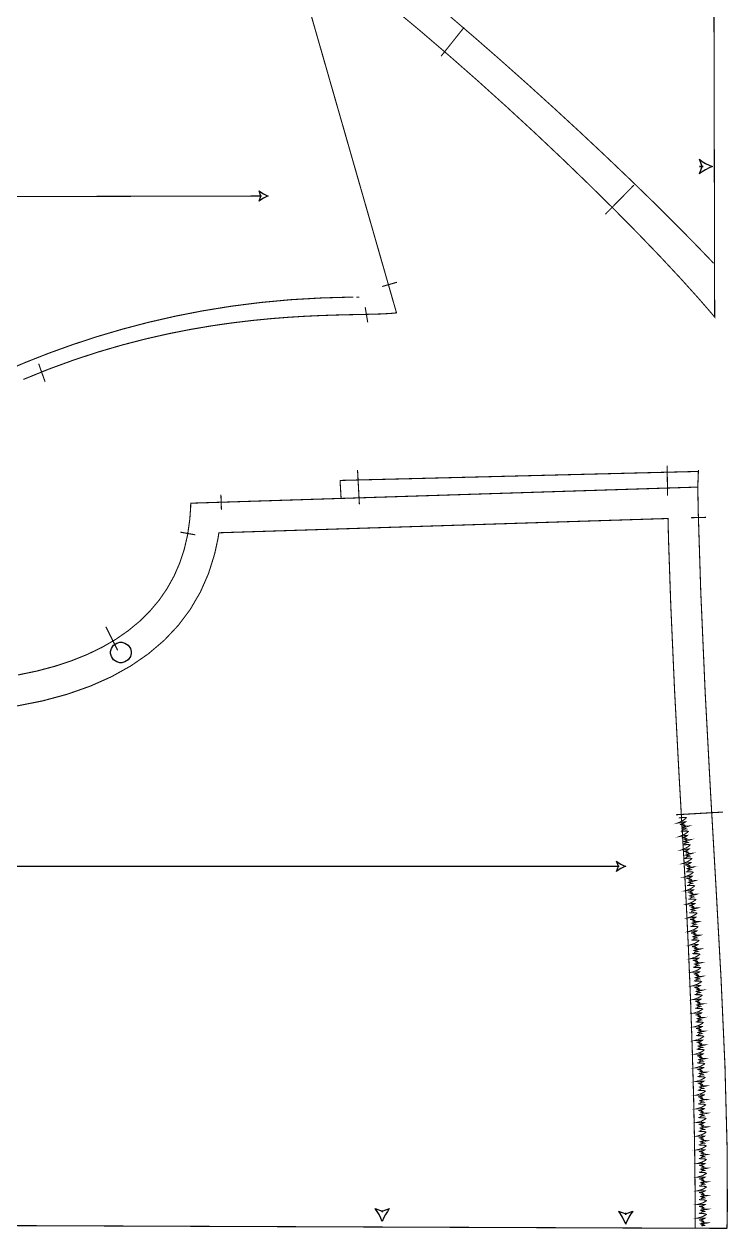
# Model space of a CAD drawing. Extents: x 0.2 to 32.9, y 0.2 to 46.5.
# Drawn here: x 23.68 to 32.78, y 1.19 to 16.76 of the extents above; entities that cross this region are included whole.
import ezdxf

# ---------------------------------------------------------------- set-up
doc = ezdxf.new("R2010")
doc.units = 0
doc.layers.get('0').update_dxf_attribs({"linetype": 'CONTINUOUS'})

msp = doc.modelspace()

# ---------------------------------------------------------------- linework, layer by layer
at = {"color": 250}
for points, const_width in [([(28.4113, 17.0007), (28.7883, 16.6864), (29.1664, 16.3622), (29.5429, 16.0313), (29.9149, 15.6961), (30.2796, 15.3599), (30.6343, 15.0253), (30.9764, 14.6954), (31.3029, 14.3731), (31.6113, 14.0612), (31.8986, 13.7625), (32.1622, 13.4801), (32.3993, 13.2168), (32.5561, 13.0365), (32.6072, 12.9754), (32.5674, 30.9583)], 0.01389), ([(27.1813, 17.6042), (28.4938, 13.0301), (28.4722, 13.0273), (28.4075, 13.0219), (28.3024, 13.0163), (28.179, 13.0125), (28.0385, 13.0094), (27.881, 13.0062), (27.7076, 13.0019), (27.519, 12.9956), (27.3157, 12.9863), (27.0986, 12.9731), (26.8683, 12.9551), (26.6256, 12.9313), (26.371, 12.9008), (26.1054, 12.8626), (25.8296, 12.8158), (25.5442, 12.7596), (25.2499, 12.6928), (24.9474, 12.6146), (24.6374, 12.5242), (24.3206, 12.4204), (23.9978, 12.3025), (23.6696, 12.1693)], 0.01389), ([(32.5932, 13.6713), (32.5333, 13.7347), (32.3517, 13.9231), (32.0881, 14.1906), (31.805, 14.4714), (31.505, 14.7629), (31.1908, 15.0626), (30.865, 15.3681), (30.5301, 15.6765), (30.189, 15.9856), (29.844, 16.2926), (29.4981, 16.5951), (29.1535, 16.8907)], 0.01389), ([(29.0694, 16.3472), (29.3681, 16.7222)], 0.01389), ([(32.4092, 14.9212), (32.4601, 14.9212)], 0.01968), ([(31.1944, 14.3056), (31.5625, 14.6806)], 0.01389), ([(17.2232, 14.5201), (26.7519, 14.5407)], 0.01389), ([(28.4987, 13.4256), (28.3096, 13.3709)], 0.01389), ([(23.4211, 12.2726), (23.7051, 12.3931), (24, 12.5088), (24.3058, 12.6189), (24.6222, 12.7227), (24.9494, 12.8192), (25.2871, 12.9077), (25.6351, 12.9874), (25.9935, 13.0572), (26.3618, 13.1166), (26.7404, 13.1646), (27.1288, 13.2004), (27.5271, 13.2231), (27.8331, 13.2316), (27.935, 13.2319)], 0.01389), ([(27.9744, 13.232), (27.9843, 13.232), (28.0106, 13.232), (28.0139, 13.232)], 0.01389), ([(28.1219, 12.9068), (28.0889, 13.1037)], 0.01389), ([(23.8671, 12.3729), (23.9504, 12.1386)], 0.01389), ([(31.9985, 10.6669), (31.9924, 11.0556)], 0.01389), ([(27.7639, 10.8637), (32.3975, 10.9801)], 0.01389), ([(27.99, 11.0002), (28.0139, 10.5556)], 0.01389), ([(32.3975, 11), (32.3889, 10.7778)], 0.01389), ([(18.3531, 1.25), (32.766, 1.19444), (32.7714, 1.4496), (32.7686, 2.2155), (32.7404, 3.29351), (32.6896, 4.4254), (32.6244, 5.60775), (32.5535, 6.83746), (32.485, 8.11117), (32.4274, 9.42572), (32.3953, 10.4397), (32.3889, 10.7778), (25.8333, 10.5694), (25.8324, 10.5178), (25.8214, 10.363), (25.7939, 10.1655), (25.7506, 9.97706), (25.6919, 9.79775), (25.6179, 9.62776), (25.5287, 9.46718), (25.4247, 9.31603), (25.306, 9.17449), (25.1725, 9.04264), (25.0247, 8.92057), (24.8626, 8.80838), (24.6864, 8.70617), (24.4961, 8.6141), (24.2922, 8.53217), (24.0747, 8.46056), (23.8438, 8.39931), (23.5994, 8.34864)], 0.01389), ([(27.7775, 10.6312), (27.7639, 10.8637)], 0.01389), ([(26.23, 10.4836), (26.2237, 10.6803)], 0.01389), ([(23.5783, 7.9464), (23.9185, 8.01372), (24.2371, 8.09961), (24.5336, 8.20383), (24.8078, 8.32601), (25.059, 8.46593), (25.2869, 8.62321), (25.4914, 8.79764), (25.6715, 8.98887), (25.8274, 9.19661), (25.9581, 9.42062), (26.0636, 9.6606), (26.1433, 9.91618), (26.1871, 10.1189), (26.1969, 10.1871), (32.004, 10.3716), (32.0108, 10.0922), (32.0397, 9.2539), (32.0881, 8.16374), (32.1444, 7.09739), (32.1893, 6.31267), (32.2044, 6.05106), (32.2133, 5.89785), (32.2379, 5.43799), (32.2682, 4.80593), (32.2947, 4.16531), (32.3171, 3.52647), (32.3347, 2.89974), (32.3472, 2.29551), (32.3537, 1.72418), (32.3549, 1.32807), (32.3542, 1.19602)], 0.01389), ([(32.2992, 10.3817), (32.4958, 10.3866)], 0.01389), ([(25.8929, 10.1606), (25.6992, 10.1952)], 0.01389), ([(24.7361, 8.97222), (24.8889, 8.66667)], 0.01389), ([(32.1067, 6.54167), (32.7153, 6.57639)], 0.01389), ([(18.4043, 5.875), (31.3735, 5.875)], 0.01389), ([(28.3096, 1.42893), (28.3096, 1.40142)], 0.01968), ([(31.4567, 1.39556), (31.4567, 1.36806)], 0.01968)]:
    msp.add_lwpolyline(points, dxfattribs=dict(at, const_width=const_width))
for points in [[(32.579, 14.9212), (32.5679, 14.9172), (32.5351, 14.9032), (32.49, 14.8808), (32.4472, 14.8553), (32.4193, 14.8351), (32.4107, 14.8276), (32.4446, 14.9212), (32.4107, 15.0149), (32.4193, 15.0075), (32.4472, 14.9874), (32.49, 14.9618), (32.5351, 14.9394), (32.5679, 14.9254), (32.579, 14.9212)], [(26.8351, 14.5408), (26.8254, 14.5372), (26.7729, 14.5124), (26.725, 14.4817), (26.7175, 14.475), (26.7411, 14.5407), (26.7172, 14.6061), (26.7247, 14.5996), (26.7728, 14.569), (26.8253, 14.5444), (26.8351, 14.5408)], [(31.4567, 5.875), (31.4468, 5.87136), (31.3943, 5.84663), (31.3464, 5.81603), (31.3389, 5.80946), (31.3626, 5.875), (31.3389, 5.94054), (31.3464, 5.93397), (31.3943, 5.90338), (31.4468, 5.87864), (31.4567, 5.875)], [(28.3096, 1.28261), (28.3056, 1.29373), (28.2915, 1.32644), (28.2692, 1.37158), (28.2435, 1.41433), (28.2235, 1.44228), (28.216, 1.45085), (28.3096, 1.41699), (28.4032, 1.45085), (28.3957, 1.44228), (28.3757, 1.41433), (28.3501, 1.37158), (28.3276, 1.32644), (28.3137, 1.29373), (28.3096, 1.28261)], [(31.4567, 1.24924), (31.4525, 1.26036), (31.4385, 1.29308), (31.4161, 1.33822), (31.3906, 1.38097), (31.3706, 1.4089), (31.3631, 1.41749), (31.4567, 1.38363), (31.5503, 1.41749), (31.5428, 1.4089), (31.5226, 1.38097), (31.4971, 1.33822), (31.4747, 1.29308), (31.4607, 1.26036), (31.4567, 1.24924)]]:
    msp.add_lwpolyline(points, close=True, dxfattribs=at)
at = {"color": 0}
msp.add_lwpolyline([(25.0631, 8.63889), (25.0631, 8.62603), (25.0526, 8.58735), (25.0242, 8.54525), (24.9821, 8.51682), (24.9435, 8.5064), (24.9306, 8.5064), (24.9176, 8.5064), (24.879, 8.51682), (24.8368, 8.54525), (24.8085, 8.58735), (24.7981, 8.62603), (24.7981, 8.63889), (24.7981, 8.65181), (24.8085, 8.69049), (24.8368, 8.73258), (24.879, 8.76096), (24.9176, 8.77138), (24.9306, 8.77138), (24.9435, 8.77138), (24.9821, 8.76096), (25.0242, 8.73258), (25.0526, 8.69049), (25.0631, 8.65181), (25.0631, 8.63889)], close=True, dxfattribs=at)
at = {"color": 252, "const_width": 0.01389}
for points in [[(32.1436, 6.50342), (32.1494, 6.50256), (32.1675, 6.50315), (32.1926, 6.50618), (32.2174, 6.50765), (32.2351, 6.50493), (32.2406, 6.5025), (32.2347, 6.49501), (32.1931, 6.46365), (32.1451, 6.44049), (32.1364, 6.43707), (32.1442, 6.43842), (32.2229, 6.44993), (32.2308, 6.45068), (32.2263, 6.44613), (32.1971, 6.42746), (32.1636, 6.41764), (32.1569, 6.41743), (32.1621, 6.41764), (32.1897, 6.41749), (32.2151, 6.41069), (32.2193, 6.40756), (32.2179, 6.40712), (32.1985, 6.39919), (32.1965, 6.39871), (32.2015, 6.39621), (32.2321, 6.39204), (32.2646, 6.39447), (32.2706, 6.39524), (32.2639, 6.39253), (32.2279, 6.38292), (32.1928, 6.37315), (32.1867, 6.37039), (32.1906, 6.36887), (32.2133, 6.36561), (32.2356, 6.36176), (32.2392, 6.35992), (32.2344, 6.35943), (32.2121, 6.35325), (32.1939, 6.34164), (32.1911, 6.33838)], [(32.1692, 6.3291), (32.175, 6.32813), (32.1932, 6.32844), (32.2183, 6.33111), (32.2431, 6.33214), (32.261, 6.32915), (32.2661, 6.32667), (32.2603, 6.31928), (32.2182, 6.28857), (32.1699, 6.26617), (32.161, 6.26286), (32.1687, 6.26406), (32.2478, 6.27436), (32.2557, 6.27501), (32.2511, 6.27051), (32.2217, 6.25233), (32.1881, 6.243), (32.1813, 6.24283), (32.1865, 6.24294), (32.214, 6.24246), (32.2394, 6.23529), (32.2436, 6.2321), (32.2421, 6.23167), (32.2226, 6.22412), (32.2206, 6.22364), (32.2256, 6.22108), (32.2561, 6.21642), (32.2886, 6.21837), (32.2946, 6.21907), (32.2879, 6.21647), (32.2518, 6.20736), (32.2165, 6.19814), (32.2103, 6.19542), (32.2143, 6.19385), (32.2369, 6.19021), (32.2592, 6.18608), (32.2628, 6.18419), (32.2581, 6.18375), (32.2356, 6.1779), (32.2171, 6.1665), (32.2144, 6.16331)], [(32.1924, 6.15435), (32.1982, 6.15326), (32.2164, 6.15338), (32.2415, 6.15565), (32.2662, 6.15642), (32.284, 6.15315), (32.2893, 6.15061), (32.2833, 6.14328), (32.2408, 6.11312), (32.1922, 6.09131), (32.1833, 6.08811), (32.1911, 6.08925), (32.2703, 6.09858), (32.2782, 6.09912), (32.2735, 6.09467), (32.2438, 6.07693), (32.2101, 6.06793), (32.2033, 6.06787), (32.2086, 6.06793), (32.2361, 6.06706), (32.2614, 6.05957), (32.2656, 6.05632), (32.264, 6.05593), (32.2446, 6.04861), (32.2425, 6.04818), (32.2474, 6.04557), (32.2779, 6.04058), (32.3104, 6.04215), (32.3163, 6.04275), (32.3097, 6.04021), (32.2735, 6.03153), (32.2381, 6.02268), (32.2318, 6.02007), (32.2357, 6.01844), (32.2585, 6.0146), (32.2806, 6.01019), (32.2842, 6.00825), (32.2794, 6.00786), (32.2569, 6.00228), (32.2383, 5.99115), (32.2356, 5.98796)], [(32.2133, 5.97922), (32.2192, 5.97808), (32.2374, 5.97797), (32.2625, 5.97999), (32.2872, 5.98042), (32.305, 5.977), (32.3103, 5.97439), (32.3042, 5.96712), (32.2613, 5.93744), (32.2125, 5.91618), (32.2036, 5.91308), (32.2115, 5.91411), (32.2907, 5.92264), (32.2986, 5.92307), (32.2937, 5.91868), (32.264, 5.90121), (32.2301, 5.89258), (32.2235, 5.89264), (32.2286, 5.89264), (32.2562, 5.89144), (32.2814, 5.88374), (32.2854, 5.88043), (32.284, 5.88004), (32.2644, 5.87289), (32.2624, 5.87244), (32.2672, 5.86979), (32.2976, 5.86447), (32.3301, 5.86578), (32.3361, 5.86632), (32.3294, 5.86382), (32.2931, 5.85547), (32.2576, 5.847), (32.2514, 5.84446), (32.2553, 5.84278), (32.2779, 5.83876), (32.3, 5.83415), (32.3036, 5.83214), (32.2989, 5.83182), (32.2762, 5.82644), (32.2575, 5.81549), (32.2547, 5.81228)], [(32.2325, 5.80382), (32.2383, 5.80263), (32.2565, 5.80236), (32.2817, 5.8041), (32.3064, 5.80431), (32.3242, 5.80067), (32.3293, 5.79801), (32.3232, 5.79085), (32.28, 5.76156), (32.2311, 5.74072), (32.2221, 5.73774), (32.2299, 5.73872), (32.3093, 5.74642), (32.3172, 5.74681), (32.3124, 5.74246), (32.2824, 5.72526), (32.2485, 5.71701), (32.2417, 5.71707), (32.2469, 5.71701), (32.2744, 5.7156), (32.2996, 5.70763), (32.3036, 5.70426), (32.3021, 5.70389), (32.2825, 5.697), (32.2804, 5.69656), (32.2853, 5.69385), (32.3157, 5.68826), (32.3482, 5.68924), (32.3542, 5.68972), (32.3475, 5.68733), (32.311, 5.67931), (32.2754, 5.67117), (32.2692, 5.66868), (32.2731, 5.66694), (32.2957, 5.66271), (32.3178, 5.65788), (32.3212, 5.65587), (32.3165, 5.65554), (32.294, 5.65039), (32.2751, 5.6396), (32.2724, 5.63644)], [(32.25, 5.62815), (32.2557, 5.6269), (32.2739, 5.62646), (32.2992, 5.62804), (32.3239, 5.62799), (32.3415, 5.62424), (32.3467, 5.62153), (32.3406, 5.61442), (32.2971, 5.5855), (32.2481, 5.56511), (32.239, 5.56218), (32.2468, 5.56304), (32.3263, 5.57015), (32.3342, 5.57047), (32.3293, 5.56619), (32.2992, 5.54921), (32.2651, 5.54118), (32.2585, 5.54135), (32.2636, 5.54129), (32.2911, 5.53961), (32.3163, 5.53142), (32.3203, 5.52806), (32.3187, 5.52767), (32.299, 5.52089), (32.2969, 5.52051), (32.3018, 5.51774), (32.3322, 5.51193), (32.3647, 5.51264), (32.3707, 5.51307), (32.3639, 5.51074), (32.3275, 5.50304), (32.2918, 5.49517), (32.2856, 5.49274), (32.2894, 5.491), (32.3119, 5.48649), (32.3339, 5.4815), (32.3375, 5.47944), (32.3328, 5.47917), (32.3101, 5.47424), (32.2912, 5.4636), (32.2885, 5.4605)], [(32.2661, 5.45236), (32.2718, 5.45107), (32.29, 5.45047), (32.3151, 5.45182), (32.34, 5.45161), (32.3576, 5.44769), (32.3626, 5.44493), (32.3565, 5.43788), (32.3129, 5.40935), (32.2635, 5.38932), (32.2544, 5.38644), (32.2624, 5.38726), (32.3418, 5.39372), (32.3497, 5.39399), (32.3449, 5.38971), (32.3146, 5.37299), (32.2806, 5.36524), (32.2737, 5.36546), (32.279, 5.36535), (32.3065, 5.36344), (32.3315, 5.35508), (32.3356, 5.35167), (32.334, 5.35129), (32.3143, 5.34472), (32.3122, 5.34435), (32.3169, 5.34153), (32.3472, 5.33544), (32.3797, 5.33594), (32.3857, 5.33632), (32.379, 5.33404), (32.3425, 5.32661), (32.3068, 5.31901), (32.3006, 5.31662), (32.3043, 5.31483), (32.3269, 5.31022), (32.3489, 5.30501), (32.3525, 5.30296), (32.3476, 5.30274), (32.325, 5.29796), (32.3061, 5.28743), (32.3032, 5.28435)], [(32.2807, 5.27636), (32.2865, 5.27507), (32.3047, 5.27431), (32.3299, 5.2755), (32.3546, 5.27507), (32.3722, 5.27111), (32.3774, 5.26828), (32.3711, 5.26124), (32.3272, 5.23301), (32.2778, 5.21332), (32.2688, 5.2105), (32.2765, 5.21126), (32.3561, 5.21724), (32.364, 5.21739), (32.359, 5.21317), (32.3287, 5.19667), (32.2946, 5.18918), (32.2879, 5.1894), (32.2931, 5.18924), (32.3206, 5.18722), (32.3456, 5.17865), (32.3494, 5.17524), (32.3481, 5.17486), (32.3282, 5.1684), (32.3261, 5.16803), (32.3308, 5.16521), (32.3611, 5.1589), (32.3938, 5.15918), (32.3997, 5.15956), (32.3929, 5.15728), (32.3564, 5.15012), (32.3206, 5.14279), (32.3143, 5.1404), (32.3182, 5.13861), (32.3407, 5.13385), (32.3626, 5.12853), (32.3661, 5.12642), (32.3614, 5.12625), (32.3387, 5.12158), (32.3196, 5.11117), (32.3167, 5.10807)], [(32.2942, 5.10026), (32.3, 5.0989), (32.3182, 5.0981), (32.3433, 5.09907), (32.3681, 5.09847), (32.3857, 5.09435), (32.3908, 5.09153), (32.3844, 5.08453), (32.3406, 5.05664), (32.2908, 5.03728), (32.2818, 5.0345), (32.2897, 5.03521), (32.3692, 5.04064), (32.3771, 5.04081), (32.3722, 5.03662), (32.3417, 5.02029), (32.3075, 5.01297), (32.3008, 5.01324), (32.3061, 5.01307), (32.3336, 5.01085), (32.3585, 5.00217), (32.3624, 4.99869), (32.3608, 4.99837), (32.341, 4.99197), (32.3389, 4.99164), (32.3438, 4.98876), (32.374, 4.98232), (32.4065, 4.98236), (32.4125, 4.98269), (32.4057, 4.98047), (32.369, 4.97353), (32.3333, 4.96642), (32.3269, 4.96408), (32.3307, 4.96224), (32.3532, 4.95736), (32.3751, 4.95188), (32.3786, 4.94976), (32.3739, 4.9496), (32.3513, 4.9451), (32.3321, 4.93485), (32.3292, 4.93175)], [(32.3067, 4.92404), (32.3124, 4.92269), (32.3306, 4.92171), (32.3557, 4.92258), (32.3806, 4.92188), (32.3981, 4.91764), (32.4032, 4.91476), (32.3968, 4.90782), (32.3526, 4.88015), (32.3029, 4.86106), (32.2939, 4.8584), (32.3017, 4.85906), (32.3812, 4.86399), (32.3892, 4.8641), (32.3842, 4.85992), (32.3536, 4.84381), (32.3194, 4.83664), (32.3128, 4.83697), (32.3179, 4.83675), (32.3454, 4.83442), (32.3703, 4.82557), (32.3742, 4.8221), (32.3728, 4.82178), (32.3528, 4.81549), (32.3507, 4.81515), (32.3554, 4.81228), (32.3857, 4.80567), (32.4182, 4.80556), (32.4242, 4.80583), (32.4174, 4.80365), (32.3808, 4.79688), (32.345, 4.78999), (32.3386, 4.78771), (32.3424, 4.78586), (32.3649, 4.78082), (32.3867, 4.77522), (32.3901, 4.77311), (32.3854, 4.77294), (32.3628, 4.76856), (32.3435, 4.7584), (32.3406, 4.75537)], [(32.3181, 4.74778), (32.3239, 4.74636), (32.3419, 4.74528), (32.3671, 4.74599), (32.3919, 4.74517), (32.4094, 4.74083), (32.4144, 4.73796), (32.4081, 4.73107), (32.3639, 4.70361), (32.314, 4.68479), (32.3049, 4.68213), (32.3128, 4.68278), (32.3924, 4.68728), (32.4003, 4.68733), (32.3953, 4.68321), (32.3646, 4.66726), (32.3304, 4.66032), (32.3236, 4.66069), (32.3289, 4.66043), (32.3564, 4.65788), (32.3811, 4.64893), (32.385, 4.64546), (32.3836, 4.64513), (32.3636, 4.639), (32.3615, 4.63867), (32.3664, 4.63574), (32.3964, 4.62896), (32.429, 4.62864), (32.435, 4.6289), (32.4282, 4.62679), (32.3915, 4.62022), (32.3557, 4.6135), (32.3493, 4.61122), (32.3531, 4.60938), (32.3756, 4.60422), (32.3974, 4.59853), (32.4008, 4.59636), (32.3961, 4.59625), (32.3733, 4.59196), (32.354, 4.58192), (32.3511, 4.57889)], [(32.3286, 4.5714), (32.3343, 4.56993), (32.3525, 4.56879), (32.3776, 4.56939), (32.4024, 4.56842), (32.4199, 4.56401), (32.4249, 4.56108), (32.4185, 4.55419), (32.374, 4.52701), (32.3242, 4.5084), (32.315, 4.50581), (32.3229, 4.5064), (32.4025, 4.51058), (32.4104, 4.51058), (32.4054, 4.50646), (32.3747, 4.49061), (32.3404, 4.48389), (32.3338, 4.48426), (32.3389, 4.484), (32.3664, 4.48133), (32.3911, 4.47228), (32.395, 4.46875), (32.3936, 4.46843), (32.3735, 4.46235), (32.3715, 4.46203), (32.3763, 4.4591), (32.4064, 4.45221), (32.4389, 4.45171), (32.4449, 4.45199), (32.4381, 4.44987), (32.4014, 4.44347), (32.3654, 4.4369), (32.359, 4.43468), (32.3629, 4.43278), (32.3853, 4.42757), (32.4071, 4.42176), (32.4106, 4.4196), (32.4058, 4.41949), (32.3831, 4.41531), (32.3637, 4.40539), (32.3608, 4.40235)], [(32.3382, 4.39497), (32.3439, 4.3935), (32.3621, 4.39225), (32.3872, 4.39274), (32.4119, 4.39165), (32.4294, 4.38715), (32.4346, 4.38422), (32.4281, 4.37739), (32.3835, 4.35037), (32.3335, 4.33197), (32.3244, 4.32943), (32.3322, 4.32997), (32.3979, 4.33376), (32.4199, 4.33376), (32.4147, 4.32969), (32.3839, 4.31396), (32.3497, 4.3074), (32.3431, 4.30783), (32.3482, 4.30751), (32.3756, 4.30474), (32.4003, 4.29551), (32.4042, 4.29199), (32.4028, 4.29167), (32.3826, 4.28575), (32.3806, 4.28543), (32.3853, 4.28244), (32.4154, 4.27544), (32.4479, 4.27479), (32.4539, 4.27501), (32.4471, 4.27294), (32.4104, 4.26671), (32.3744, 4.26031), (32.3681, 4.25808), (32.3718, 4.25618), (32.3943, 4.25087), (32.416, 4.24496), (32.4194, 4.24278), (32.4147, 4.24274), (32.3919, 4.23861), (32.3726, 4.22874), (32.3696, 4.22575)], [(32.3469, 4.21847), (32.3526, 4.21696), (32.3708, 4.21565), (32.3961, 4.21599), (32.4208, 4.21479), (32.4383, 4.21029), (32.4433, 4.20731), (32.4368, 4.20047), (32.3921, 4.17367), (32.3421, 4.15549), (32.3329, 4.153), (32.3408, 4.15354), (32.4204, 4.15696), (32.4283, 4.1569), (32.4233, 4.15283), (32.3924, 4.13726), (32.3582, 4.13086), (32.3514, 4.13129), (32.3565, 4.13097), (32.384, 4.1281), (32.4087, 4.11876), (32.4125, 4.11524), (32.4111, 4.1149), (32.391, 4.109), (32.3889, 4.10872), (32.3936, 4.10574), (32.4238, 4.09858), (32.4563, 4.09787), (32.4622, 4.09804), (32.4554, 4.09597), (32.4186, 4.0899), (32.3826, 4.08365), (32.3763, 4.08149), (32.38, 4.07958), (32.4025, 4.07411), (32.4242, 4.06819), (32.4276, 4.06597), (32.4229, 4.06592), (32.4, 4.0619), (32.3807, 4.05208), (32.3778, 4.0491)], [(32.355, 4.04194), (32.3607, 4.04042), (32.3789, 4.03907), (32.404, 4.03928), (32.4289, 4.03803), (32.4462, 4.03336), (32.4513, 4.03039), (32.4447, 4.0236), (32.4, 3.99696), (32.3499, 3.979), (32.3407, 3.97651), (32.3486, 3.977), (32.4282, 3.98014), (32.4361, 3.98004), (32.4311, 3.97597), (32.4001, 3.96056), (32.3658, 3.95426), (32.3592, 3.95475), (32.3643, 3.95443), (32.3917, 3.95139), (32.4164, 3.942), (32.4201, 3.93842), (32.4187, 3.9381), (32.3986, 3.93229), (32.3965, 3.93201), (32.4012, 3.92904), (32.4313, 3.92171), (32.4637, 3.92085), (32.4697, 3.92101), (32.4631, 3.919), (32.4262, 3.91308), (32.3901, 3.90696), (32.3837, 3.90479), (32.3875, 3.90289), (32.41, 3.89735), (32.4315, 3.89128), (32.435, 3.88906), (32.4303, 3.88906), (32.4075, 3.88514), (32.3881, 3.87543), (32.3851, 3.87244)], [(32.3624, 3.8654), (32.3681, 3.86382), (32.3863, 3.86236), (32.4114, 3.86253), (32.4361, 3.86111), (32.4536, 3.85639), (32.4586, 3.8534), (32.4521, 3.84663), (32.4071, 3.82021), (32.3569, 3.80246), (32.3478, 3.80003), (32.3557, 3.80046), (32.4353, 3.80328), (32.4432, 3.80317), (32.4382, 3.79915), (32.4072, 3.78381), (32.3728, 3.77767), (32.3661, 3.77815), (32.3712, 3.77778), (32.3987, 3.77468), (32.4233, 3.76514), (32.4271, 3.76156), (32.4257, 3.76129), (32.4056, 3.75553), (32.4035, 3.75526), (32.4082, 3.75222), (32.4382, 3.74485), (32.4707, 3.74387), (32.4767, 3.74403), (32.4699, 3.74203), (32.4331, 3.73622), (32.3971, 3.73019), (32.3907, 3.72808), (32.3943, 3.72613), (32.4167, 3.72054), (32.4383, 3.71442), (32.4418, 3.71218), (32.4371, 3.71218), (32.4142, 3.70839), (32.3949, 3.69874), (32.3918, 3.69575)], [(32.369, 3.68875), (32.3747, 3.68718), (32.3929, 3.68565), (32.4181, 3.68571), (32.4428, 3.68425), (32.4603, 3.67947), (32.4653, 3.67643), (32.4586, 3.66971), (32.4136, 3.64339), (32.3633, 3.62582), (32.3542, 3.62343), (32.3621, 3.62386), (32.4418, 3.62642), (32.4497, 3.62625), (32.4446, 3.62224), (32.4136, 3.60704), (32.3792, 3.60097), (32.3725, 3.60151), (32.3776, 3.60113), (32.405, 3.59793), (32.4296, 3.58826), (32.4335, 3.58469), (32.4319, 3.58442), (32.4118, 3.57878), (32.4097, 3.5785), (32.4144, 3.57547), (32.4444, 3.56799), (32.4769, 3.56685), (32.4829, 3.56694), (32.476, 3.565), (32.4393, 3.55935), (32.4032, 3.5535), (32.3968, 3.55138), (32.4006, 3.54943), (32.4229, 3.54372), (32.4444, 3.53749), (32.4479, 3.53526), (32.4432, 3.53526), (32.4204, 3.53153), (32.4008, 3.52197), (32.3978, 3.51899)], [(32.3751, 3.5121), (32.3808, 3.51053), (32.3989, 3.50896), (32.4242, 3.5089), (32.4489, 3.50732), (32.4663, 3.5025), (32.4712, 3.49946), (32.4646, 3.49274), (32.4196, 3.46658), (32.3692, 3.44922), (32.36, 3.44683), (32.3679, 3.44726), (32.4476, 3.44949), (32.4556, 3.44933), (32.4504, 3.44532), (32.4193, 3.43024), (32.3849, 3.42426), (32.3782, 3.42481), (32.3833, 3.42443), (32.4107, 3.42111), (32.4353, 3.41146), (32.439, 3.40782), (32.4376, 3.40756), (32.4174, 3.40196), (32.4154, 3.40169), (32.42, 3.39865), (32.45, 3.39106), (32.4825, 3.38981), (32.4885, 3.38992), (32.4817, 3.38797), (32.4449, 3.38249), (32.4087, 3.37674), (32.4024, 3.37468), (32.4061, 3.37272), (32.4283, 3.36692), (32.45, 3.36062), (32.4535, 3.3584), (32.4488, 3.3584), (32.4258, 3.35471), (32.4064, 3.34521), (32.4033, 3.34229)], [(32.3806, 3.33544), (32.3863, 3.33382), (32.4043, 3.33219), (32.4296, 3.33203), (32.4542, 3.33035), (32.4717, 3.32547), (32.4765, 3.32243), (32.47, 3.31575), (32.4249, 3.28976), (32.3744, 3.27257), (32.3653, 3.27024), (32.3732, 3.27061), (32.4528, 3.27257), (32.4607, 3.27235), (32.4556, 3.26839), (32.4244, 3.25342), (32.39, 3.24756), (32.3833, 3.24815), (32.3885, 3.24772), (32.4158, 3.24436), (32.4404, 3.2346), (32.4442, 3.23096), (32.4428, 3.23068), (32.4225, 3.22515), (32.4204, 3.22487), (32.4251, 3.22185), (32.455, 3.21414), (32.4876, 3.21278), (32.4936, 3.21289), (32.4867, 3.21094), (32.4499, 3.20557), (32.4138, 3.19993), (32.4074, 3.19786), (32.4111, 3.1959), (32.4333, 3.19006), (32.455, 3.18371), (32.4583, 3.18143), (32.4536, 3.18147), (32.4307, 3.1779), (32.4113, 3.16846), (32.4082, 3.16553)], [(32.3854, 3.15875), (32.3911, 3.15713), (32.4092, 3.15543), (32.4343, 3.15522), (32.459, 3.15349), (32.4764, 3.14854), (32.4814, 3.14546), (32.4747, 3.13878), (32.4294, 3.11296), (32.379, 3.09592), (32.3699, 3.09358), (32.3778, 3.09392), (32.4574, 3.09565), (32.4653, 3.09543), (32.4601, 3.09147), (32.429, 3.07656), (32.3946, 3.07086), (32.3879, 3.07146), (32.3931, 3.07101), (32.4204, 3.06754), (32.445, 3.05767), (32.4486, 3.05404), (32.4472, 3.05376), (32.4269, 3.04833), (32.4249, 3.04807), (32.4296, 3.04497), (32.4594, 3.03722), (32.4919, 3.03575), (32.4979, 3.03581), (32.4911, 3.0339), (32.4542, 3.02865), (32.4182, 3.02317), (32.4117, 3.02111), (32.4154, 3.0191), (32.4378, 3.01318), (32.4593, 3.00678), (32.4626, 3.0045), (32.4579, 3.00456), (32.435, 3.00103), (32.4154, 2.99164), (32.4125, 2.98872)], [(32.3896, 2.98204), (32.3953, 2.98042), (32.4133, 2.97863), (32.4386, 2.97835), (32.4633, 2.97651), (32.4807, 2.97151), (32.4856, 2.96843), (32.4789, 2.96175), (32.4336, 2.93608), (32.3831, 2.91917), (32.3739, 2.91689), (32.3818, 2.91721), (32.4615, 2.91872), (32.4694, 2.91846), (32.4643, 2.9145), (32.4331, 2.89968), (32.3986, 2.8941), (32.3918, 2.89469), (32.3971, 2.89426), (32.4243, 2.89068), (32.4489, 2.88075), (32.4526, 2.87711), (32.4511, 2.87685), (32.4308, 2.87147), (32.4289, 2.87125), (32.4335, 2.86817), (32.4633, 2.86025), (32.4958, 2.85867), (32.5018, 2.85872), (32.495, 2.85682), (32.4581, 2.85167), (32.4219, 2.84631), (32.4156, 2.84429), (32.4193, 2.84229), (32.4415, 2.83632), (32.4631, 2.82981), (32.4665, 2.82753), (32.4618, 2.82758), (32.4389, 2.82417), (32.4192, 2.81483), (32.4161, 2.8119)], [(32.3933, 2.80528), (32.399, 2.8036), (32.4171, 2.80181), (32.4422, 2.80143), (32.4671, 2.79953), (32.4843, 2.79449), (32.4893, 2.79139), (32.4826, 2.78478), (32.4372, 2.75922), (32.3867, 2.74246), (32.3775, 2.74018), (32.3854, 2.7405), (32.465, 2.74175), (32.4729, 2.74149), (32.4678, 2.73757), (32.4365, 2.72282), (32.4021, 2.71729), (32.3953, 2.71793), (32.4006, 2.7175), (32.4278, 2.71386), (32.4522, 2.70389), (32.456, 2.70025), (32.4546, 2.69997), (32.4343, 2.69461), (32.4322, 2.69439), (32.4368, 2.69129), (32.4668, 2.68326), (32.4993, 2.68164), (32.5053, 2.68169), (32.4983, 2.67985), (32.4614, 2.67475), (32.4253, 2.66949), (32.4189, 2.66749), (32.4225, 2.66547), (32.4447, 2.6594), (32.4663, 2.65283), (32.4697, 2.65056), (32.465, 2.65061), (32.4421, 2.64725), (32.4225, 2.63803), (32.4194, 2.6351)], [(32.3965, 2.62853), (32.4022, 2.62685), (32.4203, 2.625), (32.4454, 2.62457), (32.4701, 2.62256), (32.4875, 2.61746), (32.4924, 2.61436), (32.4857, 2.60775), (32.4403, 2.58236), (32.3896, 2.56575), (32.3804, 2.56353), (32.3883, 2.56381), (32.4681, 2.56478), (32.476, 2.56451), (32.4707, 2.5606), (32.4394, 2.54596), (32.405, 2.54058), (32.3982, 2.54124), (32.4033, 2.54075), (32.4307, 2.537), (32.4551, 2.52696), (32.4589, 2.52328), (32.4574, 2.523), (32.4371, 2.51774), (32.435, 2.51753), (32.4397, 2.51438), (32.4694, 2.50635), (32.5019, 2.50456), (32.5079, 2.50456), (32.5011, 2.50271), (32.4642, 2.49778), (32.4281, 2.49268), (32.4217, 2.49067), (32.4253, 2.48867), (32.4475, 2.48247), (32.469, 2.47586), (32.4725, 2.47358), (32.4678, 2.47368), (32.4449, 2.47038), (32.4251, 2.46115), (32.4221, 2.45828)], [(32.3992, 2.45176), (32.4049, 2.45008), (32.4229, 2.44814), (32.4482, 2.44764), (32.4728, 2.44558), (32.4901, 2.44049), (32.495, 2.43733), (32.4883, 2.43072), (32.4428, 2.40543), (32.3921, 2.389), (32.3829, 2.38678), (32.3908, 2.38704), (32.4704, 2.38781), (32.4783, 2.38747), (32.4732, 2.38357), (32.4418, 2.36908), (32.4074, 2.36382), (32.4006, 2.36447), (32.4057, 2.36399), (32.4331, 2.36014), (32.4575, 2.35004), (32.4612, 2.34636), (32.4597, 2.34608), (32.4394, 2.34088), (32.4374, 2.34065), (32.4419, 2.33751), (32.4718, 2.32937), (32.5043, 2.32753), (32.5103, 2.32753), (32.5033, 2.32568), (32.4665, 2.32086), (32.4303, 2.31575), (32.4239, 2.31381), (32.4275, 2.31179), (32.4497, 2.30561), (32.4712, 2.29893), (32.4747, 2.2966), (32.4699, 2.29671), (32.4469, 2.29351), (32.4274, 2.28429), (32.4242, 2.28142)], [(32.4012, 2.27501), (32.4069, 2.27328), (32.425, 2.27132), (32.4503, 2.27072), (32.475, 2.26861), (32.4922, 2.2634), (32.4971, 2.26025), (32.4904, 2.25369), (32.4447, 2.22857), (32.394, 2.21224), (32.3849, 2.21007), (32.3928, 2.21035), (32.4724, 2.21083), (32.4803, 2.2105), (32.4751, 2.2066), (32.4437, 2.19217), (32.4092, 2.18696), (32.4025, 2.18767), (32.4076, 2.18718), (32.435, 2.18326), (32.4593, 2.17312), (32.4631, 2.16943), (32.4615, 2.16917), (32.4413, 2.16401), (32.4392, 2.16379), (32.4437, 2.16064), (32.4736, 2.1524), (32.5061, 2.15044), (32.5121, 2.15039), (32.5051, 2.1486), (32.4682, 2.14387), (32.4321, 2.13894), (32.4256, 2.13699), (32.4293, 2.13493), (32.4514, 2.12869), (32.4729, 2.12196), (32.4763, 2.11963), (32.4715, 2.11974), (32.4486, 2.1166), (32.4289, 2.10747), (32.4258, 2.1046)], [(32.4029, 2.09825), (32.4085, 2.09651), (32.4265, 2.09446), (32.4518, 2.09381), (32.4765, 2.09164), (32.4938, 2.08637), (32.4987, 2.08322), (32.4919, 2.07667), (32.4462, 2.05165), (32.3954, 2.03554), (32.3863, 2.03336), (32.3942, 2.03358), (32.4738, 2.03386), (32.4817, 2.03347), (32.4765, 2.02962), (32.445, 2.01531), (32.4106, 2.01019), (32.4038, 2.0109), (32.409, 2.01042), (32.4362, 2.0064), (32.4606, 1.99615), (32.4643, 1.99246), (32.4628, 1.99219), (32.4425, 1.98708), (32.4404, 1.98687), (32.445, 1.98372), (32.4747, 1.97538), (32.5072, 1.97336), (32.5132, 1.97331), (32.5064, 1.97151), (32.4694, 1.9669), (32.4332, 1.96208), (32.4268, 1.96018), (32.4304, 1.95811), (32.4526, 1.95176), (32.474, 1.94493), (32.4775, 1.9426), (32.4728, 1.94276), (32.4497, 1.93967), (32.43, 1.93067), (32.4269, 1.92779)], [(32.404, 1.9215), (32.4096, 1.91976), (32.4276, 1.91764), (32.4529, 1.91689), (32.4775, 1.91461), (32.4949, 1.90929), (32.4997, 1.90614), (32.4929, 1.89962), (32.4471, 1.87472), (32.3964, 1.85878), (32.3871, 1.85667), (32.395, 1.85682), (32.4747, 1.85688), (32.4826, 1.8565), (32.4774, 1.85265), (32.4458, 1.83838), (32.4113, 1.83339), (32.4046, 1.83415), (32.4097, 1.83361), (32.4371, 1.82954), (32.4614, 1.81922), (32.465, 1.81549), (32.4636, 1.81521), (32.4432, 1.81022), (32.4413, 1.81), (32.4457, 1.80681), (32.4754, 1.79839), (32.5079, 1.79628), (32.5139, 1.79622), (32.5069, 1.79443), (32.47, 1.78993), (32.4339, 1.78521), (32.4274, 1.78331), (32.4311, 1.78125), (32.4532, 1.77485), (32.4746, 1.76796), (32.4779, 1.76563), (32.4732, 1.76579), (32.4503, 1.76275), (32.4306, 1.75379), (32.4274, 1.75092)], [(32.4044, 1.74474), (32.4101, 1.74294), (32.4282, 1.74078), (32.4533, 1.73996), (32.4781, 1.73763), (32.4953, 1.73226), (32.5001, 1.72906), (32.4933, 1.72254), (32.4474, 1.69786), (32.3965, 1.68207), (32.3874, 1.67996), (32.3953, 1.68013), (32.475, 1.6799), (32.4829, 1.67947), (32.4776, 1.67562), (32.4461, 1.66151), (32.4115, 1.65663), (32.4049, 1.65739), (32.41, 1.65685), (32.4372, 1.65267), (32.4615, 1.64225), (32.4651, 1.63851), (32.4637, 1.63829), (32.4433, 1.63336), (32.4413, 1.63314), (32.4458, 1.62993), (32.4756, 1.62142), (32.5081, 1.61914), (32.514, 1.61903), (32.5071, 1.61729), (32.4701, 1.61296), (32.4339, 1.6084), (32.4274, 1.6065), (32.4311, 1.60439), (32.4532, 1.59793), (32.4746, 1.59099), (32.4779, 1.5886), (32.4732, 1.58876), (32.4503, 1.58583), (32.4306, 1.57693), (32.4274, 1.57411)], [(32.4043, 1.56799), (32.41, 1.56619), (32.4281, 1.56396), (32.4532, 1.5631), (32.4779, 1.56065), (32.4951, 1.55518), (32.5, 1.55197), (32.4932, 1.54551), (32.4472, 1.521), (32.3963, 1.50538), (32.3869, 1.50331), (32.3949, 1.50342), (32.4746, 1.50282), (32.4825, 1.50239), (32.4772, 1.49858), (32.4457, 1.4846), (32.411, 1.47988), (32.4043, 1.48068), (32.4094, 1.48008), (32.4368, 1.47586), (32.461, 1.46528), (32.4647, 1.46153), (32.4632, 1.46132), (32.4428, 1.45643), (32.4407, 1.45628), (32.4453, 1.45307), (32.475, 1.44433), (32.5075, 1.44194), (32.5133, 1.44185), (32.5065, 1.44015), (32.4694, 1.43593), (32.4332, 1.43153), (32.4267, 1.42969), (32.4304, 1.42757), (32.4525, 1.42101), (32.4739, 1.41396), (32.4772, 1.41157), (32.4725, 1.41174), (32.4494, 1.4089), (32.4297, 1.40012), (32.4265, 1.39729)], [(32.4035, 1.39133), (32.4092, 1.38954), (32.4271, 1.38721), (32.4524, 1.38618), (32.4769, 1.38357), (32.4942, 1.37809), (32.499, 1.37484), (32.4922, 1.36838), (32.446, 1.34408), (32.395, 1.32883), (32.3858, 1.32682), (32.3938, 1.32688), (32.4733, 1.32579), (32.4812, 1.3253), (32.476, 1.32151), (32.4443, 1.30773), (32.4097, 1.30328), (32.4031, 1.30409), (32.4082, 1.30349), (32.4354, 1.29905), (32.4594, 1.2883), (32.4631, 1.28451), (32.4617, 1.28429), (32.4413, 1.27962), (32.4392, 1.27946), (32.4437, 1.2762), (32.4732, 1.2672), (32.5057, 1.26443), (32.5117, 1.26427), (32.5047, 1.26264), (32.4676, 1.25884), (32.4314, 1.25483), (32.4249, 1.25309), (32.4285, 1.25087), (32.4506, 1.24409), (32.4717, 1.23611), (32.475, 1.23324), (32.4738, 1.23334), (32.4619, 1.23356), (32.4608, 1.2334), (32.4574, 1.23296), (32.4571, 1.23275), (32.4547, 1.22982), (32.4544, 1.2296), (32.4543, 1.22955), (32.4525, 1.22776), (32.4521, 1.22743), (32.4519, 1.22732), (32.4486, 1.22607), (32.4475, 1.22607), (32.4469, 1.22607), (32.4422, 1.22824), (32.4419, 1.22852), (32.4414, 1.22944), (32.44, 1.23253), (32.4403, 1.23291), (32.4403, 1.23291), (32.4411, 1.23334), (32.4417, 1.23367), (32.4472, 1.2353), (32.4476, 1.23546), (32.4499, 1.23611), (32.4689, 1.24588), (32.4706, 1.24729)]]:
    msp.add_lwpolyline(points, dxfattribs=at)

doc.saveas('drawing.dxf')
